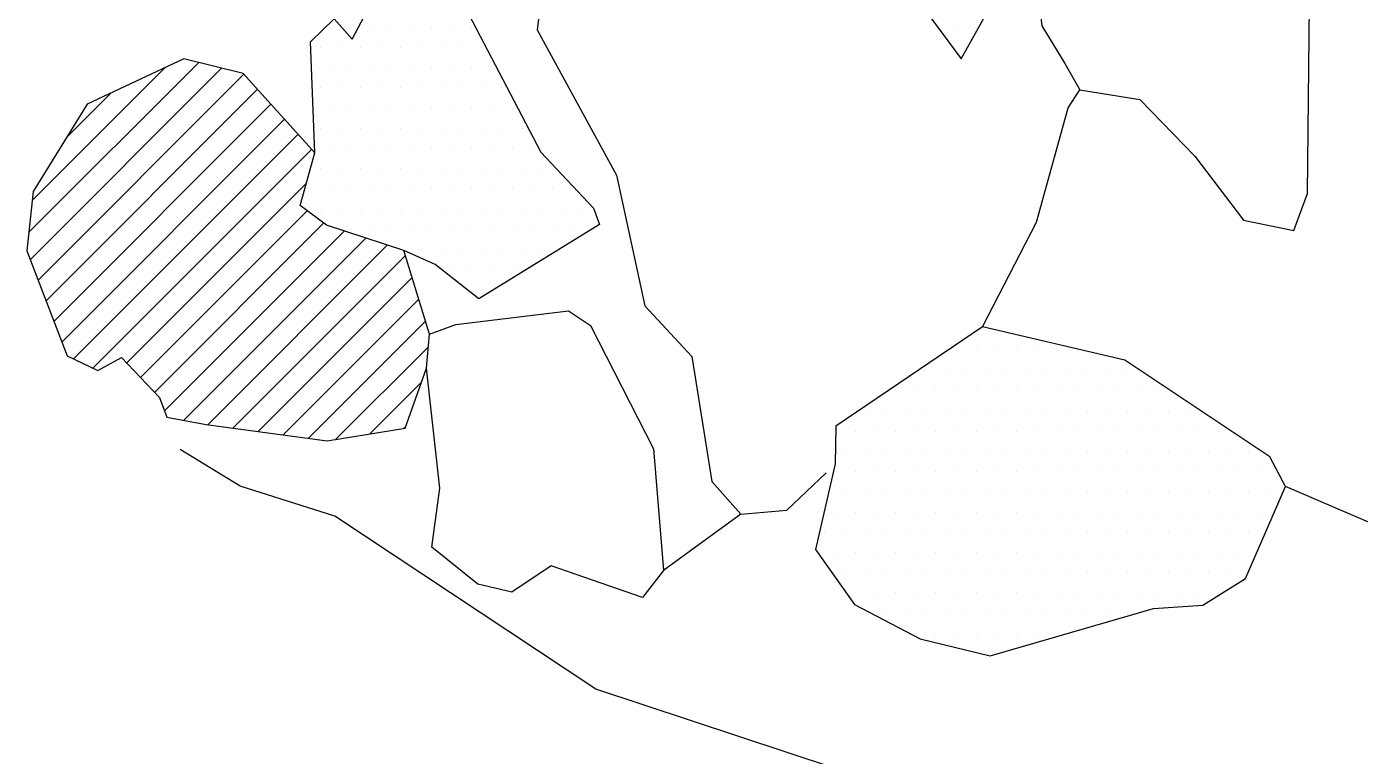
# Model space of a CAD drawing. Header units: metres. Extents: x -0.1 to 2, y -20.9 to -18.49.
# Drawn here: x -0.101 to 0.725, y -19.851 to -19.4 of the extents above; entities that cross this region are included whole.
import ezdxf

# ---------------------------------------------------------------- set-up
doc = ezdxf.new("R2010")
doc.units = ezdxf.units.M
doc.header["$LTSCALE"] = 25
doc.header["$MEASUREMENT"] = 0
doc.layers.get('0').update_dxf_attribs({"linetype": 'CONTINUOUS'})
for name, color, linetype in [('BEFUND', 1, 'CONTINUOUS'), ('FEUER', 1, 'CONTINUOUS'), ('STEINE', 4, 'CONTINUOUS'), ('STEINESCHRAFF', 4, 'CONTINUOUS')]:
    doc.layers.add(name, color=color, linetype=linetype)

# ---------------------------------------------------------------- blocks, each defined once
blk = doc.blocks.new('*X24')
at = {"color": 0}
for p, q in [((-9.931, -1952.707), (0.599, -1942.177)), ((-9.841, -1954.385), (2.016, -1942.527)), ((-9.716, -1950.724), (-1.496, -1942.504)), ((-9.348, -1955.66), (3.399, -1942.912)), ((-8.856, -1956.935), (4.238, -1943.842)), ((-8.363, -1958.21), (5.076, -1944.771)), ((-7.59, -1946.831), (-4.83, -1944.07)), ((-7.871, -1959.486), (5.915, -1945.7)), ((-7.148, -1960.531), (6.753, -1946.629)), ((-5.956, -1961.107), (7.591, -1947.559)), ((-3.858, -1960.776), (7.27, -1949.648)), ((-3, -1961.685), (7.321, -1951.364)), ((-2.141, -1962.594), (8.334, -1952.119)), ((-1.522, -1963.743), (9.61, -1952.612)), ((-0.341, -1964.33), (10.942, -1953.047)), ((1.155, -1964.602), (12.275, -1953.482)), ((2.715, -1964.809), (13.398, -1954.126)), ((4.276, -1965.017), (13.814, -1955.479)), ((5.836, -1965.224), (14.229, -1956.831)), ((7.396, -1965.432), (14.644, -1958.184)), ((9.097, -1965.499), (14.823, -1959.772)), ((11.203, -1965.16), (14.385, -1961.978)), ((13.31, -1964.821), (13.422, -1964.71))]:
    blk.add_line(p, q, dxfattribs=at)
blk = doc.blocks.new('*X29')
at = {"color": 0}
for p, q in [((8.75, -1940), (8.75, -1940)), ((11.25, -1940), (11.25, -1940)), ((12.5, -1940), (12.5, -1940)), ((13.75, -1940), (13.75, -1940)), ((15, -1940), (15, -1940)), ((16.25, -1940), (16.25, -1940)), ((17.5, -1940), (17.5, -1940)), ((47.5, -1940), (47.5, -1940)), ((48.75, -1940), (48.75, -1940)), ((8.125, -1941.25), (8.125, -1941.25)), ((9.375, -1941.25), (9.375, -1941.25)), ((10.625, -1941.25), (10.625, -1941.25)), ((11.875, -1941.25), (11.875, -1941.25)), ((13.125, -1941.25), (13.125, -1941.25)), ((14.375, -1941.25), (14.375, -1941.25)), ((15.625, -1941.25), (15.625, -1941.25)), ((16.875, -1941.25), (16.875, -1941.25)), ((18.125, -1941.25), (18.125, -1941.25)), ((48.125, -1941.25), (48.125, -1941.25)), ((8.75, -1942.5), (8.75, -1942.5)), ((10, -1942.5), (10, -1942.5)), ((11.25, -1942.5), (11.25, -1942.5)), ((12.5, -1942.5), (12.5, -1942.5)), ((13.75, -1942.5), (13.75, -1942.5)), ((15, -1942.5), (15, -1942.5)), ((16.25, -1942.5), (16.25, -1942.5)), ((17.5, -1942.5), (17.5, -1942.5)), ((18.75, -1942.5), (18.75, -1942.5)), ((8.125, -1943.75), (8.125, -1943.75)), ((9.375, -1943.75), (9.375, -1943.75)), ((10.625, -1943.75), (10.625, -1943.75)), ((11.875, -1943.75), (11.875, -1943.75)), ((13.125, -1943.75), (13.125, -1943.75)), ((14.375, -1943.75), (14.375, -1943.75)), ((15.625, -1943.75), (15.625, -1943.75)), ((16.875, -1943.75), (16.875, -1943.75)), ((18.125, -1943.75), (18.125, -1943.75)), ((19.375, -1943.75), (19.375, -1943.75)), ((8.75, -1945), (8.75, -1945)), ((10, -1945), (10, -1945)), ((11.25, -1945), (11.25, -1945)), ((12.5, -1945), (12.5, -1945)), ((13.75, -1945), (13.75, -1945)), ((15, -1945), (15, -1945)), ((16.25, -1945), (16.25, -1945)), ((17.5, -1945), (17.5, -1945)), ((18.75, -1945), (18.75, -1945)), ((20, -1945), (20, -1945)), ((8.125, -1946.25), (8.125, -1946.25)), ((9.375, -1946.25), (9.375, -1946.25)), ((10.625, -1946.25), (10.625, -1946.25)), ((11.875, -1946.25), (11.875, -1946.25)), ((13.125, -1946.25), (13.125, -1946.25)), ((14.375, -1946.25), (14.375, -1946.25)), ((15.625, -1946.25), (15.625, -1946.25)), ((16.875, -1946.25), (16.875, -1946.25)), ((18.125, -1946.25), (18.125, -1946.25)), ((19.375, -1946.25), (19.375, -1946.25)), ((20.625, -1946.25), (20.625, -1946.25)), ((8.75, -1947.5), (8.75, -1947.5)), ((10, -1947.5), (10, -1947.5)), ((11.25, -1947.5), (11.25, -1947.5)), ((12.5, -1947.5), (12.5, -1947.5)), ((13.75, -1947.5), (13.75, -1947.5)), ((15, -1947.5), (15, -1947.5)), ((16.25, -1947.5), (16.25, -1947.5)), ((17.5, -1947.5), (17.5, -1947.5)), ((18.75, -1947.5), (18.75, -1947.5)), ((20, -1947.5), (20, -1947.5)), ((21.25, -1947.5), (21.25, -1947.5)), ((8.125, -1948.75), (8.125, -1948.75)), ((9.375, -1948.75), (9.375, -1948.75)), ((10.625, -1948.75), (10.625, -1948.75)), ((11.875, -1948.75), (11.875, -1948.75)), ((13.125, -1948.75), (13.125, -1948.75)), ((14.375, -1948.75), (14.375, -1948.75)), ((15.625, -1948.75), (15.625, -1948.75)), ((16.875, -1948.75), (16.875, -1948.75)), ((18.125, -1948.75), (18.125, -1948.75)), ((19.375, -1948.75), (19.375, -1948.75)), ((20.625, -1948.75), (20.625, -1948.75)), ((21.875, -1948.75), (21.875, -1948.75)), ((7.5, -1950), (7.5, -1950)), ((8.75, -1950), (8.75, -1950)), ((10, -1950), (10, -1950)), ((11.25, -1950), (11.25, -1950)), ((12.5, -1950), (12.5, -1950)), ((13.75, -1950), (13.75, -1950)), ((15, -1950), (15, -1950)), ((16.25, -1950), (16.25, -1950)), ((17.5, -1950), (17.5, -1950)), ((18.75, -1950), (18.75, -1950)), ((20, -1950), (20, -1950)), ((21.25, -1950), (21.25, -1950)), ((22.5, -1950), (22.5, -1950)), ((23.75, -1950), (23.75, -1950)), ((8.125, -1951.25), (8.125, -1951.25)), ((9.375, -1951.25), (9.375, -1951.25)), ((10.625, -1951.25), (10.625, -1951.25)), ((11.875, -1951.25), (11.875, -1951.25)), ((13.125, -1951.25), (13.125, -1951.25)), ((14.375, -1951.25), (14.375, -1951.25)), ((15.625, -1951.25), (15.625, -1951.25)), ((16.875, -1951.25), (16.875, -1951.25)), ((18.125, -1951.25), (18.125, -1951.25)), ((19.375, -1951.25), (19.375, -1951.25)), ((20.625, -1951.25), (20.625, -1951.25)), ((21.875, -1951.25), (21.875, -1951.25)), ((23.125, -1951.25), (23.125, -1951.25)), ((24.375, -1951.25), (24.375, -1951.25)), ((10, -1952.5), (10, -1952.5)), ((11.25, -1952.5), (11.25, -1952.5)), ((12.5, -1952.5), (12.5, -1952.5)), ((13.75, -1952.5), (13.75, -1952.5)), ((15, -1952.5), (15, -1952.5)), ((16.25, -1952.5), (16.25, -1952.5)), ((17.5, -1952.5), (17.5, -1952.5)), ((18.75, -1952.5), (18.75, -1952.5)), ((20, -1952.5), (20, -1952.5)), ((21.25, -1952.5), (21.25, -1952.5)), ((22.5, -1952.5), (22.5, -1952.5)), ((23.75, -1952.5), (23.75, -1952.5)), ((13.125, -1953.75), (13.125, -1953.75)), ((14.375, -1953.75), (14.375, -1953.75)), ((15.625, -1953.75), (15.625, -1953.75)), ((16.875, -1953.75), (16.875, -1953.75)), ((18.125, -1953.75), (18.125, -1953.75)), ((19.375, -1953.75), (19.375, -1953.75)), ((20.625, -1953.75), (20.625, -1953.75)), ((21.875, -1953.75), (21.875, -1953.75)), ((16.25, -1955), (16.25, -1955)), ((17.5, -1955), (17.5, -1955)), ((18.75, -1955), (18.75, -1955)), ((20, -1955), (20, -1955)), ((18.125, -1956.25), (18.125, -1956.25)), ((49.375, -1958.75), (49.375, -1958.75)), ((47.5, -1960), (47.5, -1960)), ((48.75, -1960), (48.75, -1960)), ((50, -1960), (50, -1960)), ((51.25, -1960), (51.25, -1960)), ((52.5, -1960), (52.5, -1960)), ((53.75, -1960), (53.75, -1960)), ((55, -1960), (55, -1960)), ((45.625, -1961.25), (45.625, -1961.25)), ((46.875, -1961.25), (46.875, -1961.25)), ((48.125, -1961.25), (48.125, -1961.25)), ((49.375, -1961.25), (49.375, -1961.25)), ((50.625, -1961.25), (50.625, -1961.25)), ((51.875, -1961.25), (51.875, -1961.25)), ((53.125, -1961.25), (53.125, -1961.25)), ((54.375, -1961.25), (54.375, -1961.25)), ((55.625, -1961.25), (55.625, -1961.25)), ((56.875, -1961.25), (56.875, -1961.25)), ((58.125, -1961.25), (58.125, -1961.25)), ((43.75, -1962.5), (43.75, -1962.5)), ((45, -1962.5), (45, -1962.5)), ((46.25, -1962.5), (46.25, -1962.5)), ((47.5, -1962.5), (47.5, -1962.5)), ((48.75, -1962.5), (48.75, -1962.5)), ((50, -1962.5), (50, -1962.5)), ((51.25, -1962.5), (51.25, -1962.5)), ((52.5, -1962.5), (52.5, -1962.5)), ((53.75, -1962.5), (53.75, -1962.5)), ((55, -1962.5), (55, -1962.5)), ((56.25, -1962.5), (56.25, -1962.5)), ((57.5, -1962.5), (57.5, -1962.5)), ((58.75, -1962.5), (58.75, -1962.5)), ((60, -1962.5), (60, -1962.5)), ((41.875, -1963.75), (41.875, -1963.75)), ((43.125, -1963.75), (43.125, -1963.75)), ((44.375, -1963.75), (44.375, -1963.75)), ((45.625, -1963.75), (45.625, -1963.75)), ((46.875, -1963.75), (46.875, -1963.75)), ((48.125, -1963.75), (48.125, -1963.75)), ((49.375, -1963.75), (49.375, -1963.75)), ((50.625, -1963.75), (50.625, -1963.75)), ((51.875, -1963.75), (51.875, -1963.75)), ((53.125, -1963.75), (53.125, -1963.75)), ((54.375, -1963.75), (54.375, -1963.75)), ((55.625, -1963.75), (55.625, -1963.75)), ((56.875, -1963.75), (56.875, -1963.75)), ((58.125, -1963.75), (58.125, -1963.75)), ((59.375, -1963.75), (59.375, -1963.75)), ((60.625, -1963.75), (60.625, -1963.75)), ((61.875, -1963.75), (61.875, -1963.75)), ((41.25, -1965), (41.25, -1965)), ((42.5, -1965), (42.5, -1965)), ((43.75, -1965), (43.75, -1965)), ((45, -1965), (45, -1965)), ((46.25, -1965), (46.25, -1965)), ((47.5, -1965), (47.5, -1965)), ((48.75, -1965), (48.75, -1965)), ((50, -1965), (50, -1965)), ((51.25, -1965), (51.25, -1965)), ((52.5, -1965), (52.5, -1965)), ((53.75, -1965), (53.75, -1965)), ((55, -1965), (55, -1965)), ((56.25, -1965), (56.25, -1965)), ((57.5, -1965), (57.5, -1965)), ((58.75, -1965), (58.75, -1965)), ((60, -1965), (60, -1965)), ((61.25, -1965), (61.25, -1965)), ((62.5, -1965), (62.5, -1965)), ((63.75, -1965), (63.75, -1965)), ((40.625, -1966.25), (40.625, -1966.25)), ((41.875, -1966.25), (41.875, -1966.25)), ((43.125, -1966.25), (43.125, -1966.25)), ((44.375, -1966.25), (44.375, -1966.25)), ((45.625, -1966.25), (45.625, -1966.25)), ((46.875, -1966.25), (46.875, -1966.25)), ((48.125, -1966.25), (48.125, -1966.25)), ((49.375, -1966.25), (49.375, -1966.25)), ((50.625, -1966.25), (50.625, -1966.25)), ((51.875, -1966.25), (51.875, -1966.25)), ((53.125, -1966.25), (53.125, -1966.25)), ((54.375, -1966.25), (54.375, -1966.25)), ((55.625, -1966.25), (55.625, -1966.25)), ((56.875, -1966.25), (56.875, -1966.25)), ((58.125, -1966.25), (58.125, -1966.25)), ((59.375, -1966.25), (59.375, -1966.25)), ((60.625, -1966.25), (60.625, -1966.25)), ((61.875, -1966.25), (61.875, -1966.25)), ((63.125, -1966.25), (63.125, -1966.25)), ((64.375, -1966.25), (64.375, -1966.25)), ((65.625, -1966.25), (65.625, -1966.25)), ((40, -1967.5), (40, -1967.5)), ((41.25, -1967.5), (41.25, -1967.5)), ((42.5, -1967.5), (42.5, -1967.5)), ((43.75, -1967.5), (43.75, -1967.5)), ((45, -1967.5), (45, -1967.5)), ((46.25, -1967.5), (46.25, -1967.5)), ((47.5, -1967.5), (47.5, -1967.5)), ((48.75, -1967.5), (48.75, -1967.5)), ((50, -1967.5), (50, -1967.5)), ((51.25, -1967.5), (51.25, -1967.5)), ((52.5, -1967.5), (52.5, -1967.5)), ((53.75, -1967.5), (53.75, -1967.5)), ((55, -1967.5), (55, -1967.5)), ((56.25, -1967.5), (56.25, -1967.5)), ((57.5, -1967.5), (57.5, -1967.5)), ((58.75, -1967.5), (58.75, -1967.5)), ((60, -1967.5), (60, -1967.5)), ((61.25, -1967.5), (61.25, -1967.5)), ((62.5, -1967.5), (62.5, -1967.5)), ((63.75, -1967.5), (63.75, -1967.5)), ((65, -1967.5), (65, -1967.5)), ((66.25, -1967.5), (66.25, -1967.5)), ((40.625, -1968.75), (40.625, -1968.75)), ((41.875, -1968.75), (41.875, -1968.75)), ((43.125, -1968.75), (43.125, -1968.75)), ((44.375, -1968.75), (44.375, -1968.75)), ((45.625, -1968.75), (45.625, -1968.75)), ((46.875, -1968.75), (46.875, -1968.75)), ((48.125, -1968.75), (48.125, -1968.75)), ((49.375, -1968.75), (49.375, -1968.75)), ((50.625, -1968.75), (50.625, -1968.75)), ((51.875, -1968.75), (51.875, -1968.75)), ((53.125, -1968.75), (53.125, -1968.75)), ((54.375, -1968.75), (54.375, -1968.75)), ((55.625, -1968.75), (55.625, -1968.75)), ((56.875, -1968.75), (56.875, -1968.75)), ((58.125, -1968.75), (58.125, -1968.75)), ((59.375, -1968.75), (59.375, -1968.75)), ((60.625, -1968.75), (60.625, -1968.75)), ((61.875, -1968.75), (61.875, -1968.75)), ((63.125, -1968.75), (63.125, -1968.75)), ((64.375, -1968.75), (64.375, -1968.75)), ((65.625, -1968.75), (65.625, -1968.75)), ((66.875, -1968.75), (66.875, -1968.75)), ((40, -1970), (40, -1970)), ((41.25, -1970), (41.25, -1970)), ((42.5, -1970), (42.5, -1970)), ((43.75, -1970), (43.75, -1970)), ((45, -1970), (45, -1970)), ((46.25, -1970), (46.25, -1970)), ((47.5, -1970), (47.5, -1970)), ((48.75, -1970), (48.75, -1970)), ((50, -1970), (50, -1970)), ((51.25, -1970), (51.25, -1970)), ((52.5, -1970), (52.5, -1970)), ((53.75, -1970), (53.75, -1970)), ((55, -1970), (55, -1970)), ((56.25, -1970), (56.25, -1970)), ((57.5, -1970), (57.5, -1970)), ((58.75, -1970), (58.75, -1970)), ((60, -1970), (60, -1970)), ((61.25, -1970), (61.25, -1970)), ((62.5, -1970), (62.5, -1970)), ((63.75, -1970), (63.75, -1970)), ((65, -1970), (65, -1970)), ((66.25, -1970), (66.25, -1970)), ((39.375, -1971.25), (39.375, -1971.25)), ((40.625, -1971.25), (40.625, -1971.25)), ((41.875, -1971.25), (41.875, -1971.25)), ((43.125, -1971.25), (43.125, -1971.25)), ((44.375, -1971.25), (44.375, -1971.25)), ((45.625, -1971.25), (45.625, -1971.25)), ((46.875, -1971.25), (46.875, -1971.25)), ((48.125, -1971.25), (48.125, -1971.25)), ((49.375, -1971.25), (49.375, -1971.25)), ((50.625, -1971.25), (50.625, -1971.25)), ((51.875, -1971.25), (51.875, -1971.25)), ((53.125, -1971.25), (53.125, -1971.25)), ((54.375, -1971.25), (54.375, -1971.25)), ((55.625, -1971.25), (55.625, -1971.25)), ((56.875, -1971.25), (56.875, -1971.25)), ((58.125, -1971.25), (58.125, -1971.25)), ((59.375, -1971.25), (59.375, -1971.25)), ((60.625, -1971.25), (60.625, -1971.25)), ((61.875, -1971.25), (61.875, -1971.25)), ((63.125, -1971.25), (63.125, -1971.25)), ((64.375, -1971.25), (64.375, -1971.25)), ((65.625, -1971.25), (65.625, -1971.25)), ((40, -1972.5), (40, -1972.5)), ((41.25, -1972.5), (41.25, -1972.5)), ((42.5, -1972.5), (42.5, -1972.5)), ((43.75, -1972.5), (43.75, -1972.5)), ((45, -1972.5), (45, -1972.5)), ((46.25, -1972.5), (46.25, -1972.5)), ((47.5, -1972.5), (47.5, -1972.5)), ((48.75, -1972.5), (48.75, -1972.5)), ((50, -1972.5), (50, -1972.5)), ((51.25, -1972.5), (51.25, -1972.5)), ((52.5, -1972.5), (52.5, -1972.5)), ((53.75, -1972.5), (53.75, -1972.5)), ((55, -1972.5), (55, -1972.5)), ((56.25, -1972.5), (56.25, -1972.5)), ((57.5, -1972.5), (57.5, -1972.5)), ((58.75, -1972.5), (58.75, -1972.5)), ((60, -1972.5), (60, -1972.5)), ((61.25, -1972.5), (61.25, -1972.5)), ((62.5, -1972.5), (62.5, -1972.5)), ((63.75, -1972.5), (63.75, -1972.5)), ((65, -1972.5), (65, -1972.5)), ((40.625, -1973.75), (40.625, -1973.75)), ((41.875, -1973.75), (41.875, -1973.75)), ((43.125, -1973.75), (43.125, -1973.75)), ((44.375, -1973.75), (44.375, -1973.75)), ((45.625, -1973.75), (45.625, -1973.75)), ((46.875, -1973.75), (46.875, -1973.75)), ((48.125, -1973.75), (48.125, -1973.75)), ((49.375, -1973.75), (49.375, -1973.75)), ((50.625, -1973.75), (50.625, -1973.75)), ((51.875, -1973.75), (51.875, -1973.75)), ((53.125, -1973.75), (53.125, -1973.75)), ((54.375, -1973.75), (54.375, -1973.75)), ((55.625, -1973.75), (55.625, -1973.75)), ((56.875, -1973.75), (56.875, -1973.75)), ((58.125, -1973.75), (58.125, -1973.75)), ((59.375, -1973.75), (59.375, -1973.75)), ((60.625, -1973.75), (60.625, -1973.75)), ((61.875, -1973.75), (61.875, -1973.75)), ((63.125, -1973.75), (63.125, -1973.75)), ((64.375, -1973.75), (64.375, -1973.75)), ((41.25, -1975), (41.25, -1975)), ((42.5, -1975), (42.5, -1975)), ((43.75, -1975), (43.75, -1975)), ((45, -1975), (45, -1975)), ((46.25, -1975), (46.25, -1975)), ((47.5, -1975), (47.5, -1975)), ((48.75, -1975), (48.75, -1975)), ((50, -1975), (50, -1975)), ((51.25, -1975), (51.25, -1975)), ((52.5, -1975), (52.5, -1975)), ((53.75, -1975), (53.75, -1975)), ((55, -1975), (55, -1975)), ((56.25, -1975), (56.25, -1975)), ((57.5, -1975), (57.5, -1975)), ((58.75, -1975), (58.75, -1975)), ((60, -1975), (60, -1975)), ((61.25, -1975), (61.25, -1975)), ((62.5, -1975), (62.5, -1975)), ((63.75, -1975), (63.75, -1975)), ((43.125, -1976.25), (43.125, -1976.25)), ((44.375, -1976.25), (44.375, -1976.25)), ((45.625, -1976.25), (45.625, -1976.25)), ((46.875, -1976.25), (46.875, -1976.25)), ((48.125, -1976.25), (48.125, -1976.25)), ((49.375, -1976.25), (49.375, -1976.25)), ((50.625, -1976.25), (50.625, -1976.25)), ((51.875, -1976.25), (51.875, -1976.25)), ((53.125, -1976.25), (53.125, -1976.25)), ((54.375, -1976.25), (54.375, -1976.25)), ((55.625, -1976.25), (55.625, -1976.25)), ((56.875, -1976.25), (56.875, -1976.25)), ((58.125, -1976.25), (58.125, -1976.25)), ((45, -1977.5), (45, -1977.5)), ((46.25, -1977.5), (46.25, -1977.5)), ((47.5, -1977.5), (47.5, -1977.5)), ((48.75, -1977.5), (48.75, -1977.5)), ((50, -1977.5), (50, -1977.5)), ((51.25, -1977.5), (51.25, -1977.5)), ((52.5, -1977.5), (52.5, -1977.5)), ((53.75, -1977.5), (53.75, -1977.5)), ((49.375, -1978.75), (49.375, -1978.75))]:
    blk.add_line(p, q, dxfattribs=at)

msp = doc.modelspace()

# ---------------------------------------------------------------- linework, layer by layer
at = {"layer": 'BEFUND'}
for points in [[(0.73236, -20.02287), (0.55141, -19.91909), (0.3996, -19.85848), (0.25189, -19.80955), (0.09027, -19.70266), (0.03169, -19.68401), (-0.00552, -19.66122)], [(1.44193, -19.9302), (1.34157, -19.88979), (1.32476, -19.88322), (1.31902, -19.83388), (1.29098, -19.81565), (1.25589, -19.8244), (1.23362, -19.86314), (1.15368, -19.84862), (0.99125, -19.80941), (0.83995, -19.75337), (0.67895, -19.68413)], [(0.34163, -19.70141), (0.29391, -19.73615)]]:
    msp.add_lwpolyline(points, dxfattribs=at)
at = {"layer": 'STEINE'}
for points in [[(0.52122, -19.34214), (0.528, -19.39911), (0.54232, -19.42248), (0.55152, -19.43874), (0.58869, -19.44473), (0.62288, -19.47974), (0.65302, -19.51934), (0.68408, -19.52587), (0.69266, -19.50294), (0.69384, -19.3859), (0.65502, -19.33513), (0.62223, -19.25839), (0.59715, -19.2086)], [(0.45827, -19.2197), (0.44297, -19.21007), (0.4279, -19.27627), (0.43151, -19.29254), (0.42251, -19.34447), (0.47819, -19.41962), (0.52122, -19.34214), (0.53538, -19.31361), (0.52104, -19.28108)], [(0.40863, -19.29821), (0.29367, -19.31228), (0.21806, -19.38222), (0.21557, -19.40156), (0.26469, -19.49148), (0.28223, -19.57234), (0.31132, -19.6038), (0.32376, -19.68111), (0.34163, -19.70141), (0.37012, -19.69878), (0.39448, -19.67581)], [(0.07515, -19.4091), (0.08987, -19.39481), (0.1011, -19.4075), (0.11577, -19.37947), (0.14781, -19.37225), (0.17075, -19.38745), (0.21783, -19.47737), (0.2505, -19.51188), (0.25409, -19.52205), (0.17943, -19.56806), (0.1524, -19.54677), (0.13303, -19.53818), (0.08516, -19.52255), (0.06884, -19.51038), (0.0779, -19.47779), (0.07515, -19.4091)], [(0.0779, -19.47779), (0.03348, -19.42856), (-0.00318, -19.41951), (-0.06314, -19.44767), (-0.09657, -19.50171), (-0.10053, -19.53836), (-0.0754, -19.60342), (-0.05655, -19.61252), (-0.04182, -19.60434), (-0.01834, -19.6292), (-0.01372, -19.6414), (0.01072, -19.64591), (0.08555, -19.65586), (0.13387, -19.64809), (0.14699, -19.6109), (0.14896, -19.59003), (0.13303, -19.53818)], [(0.4914, -19.58546), (0.5248, -19.52074), (0.54443, -19.44995), (0.55152, -19.43874)], [(0.14896, -19.59003), (0.16523, -19.58388), (0.23491, -19.57553), (0.24868, -19.58465), (0.28758, -19.66086), (0.29391, -19.73615), (0.28072, -19.75299), (0.22418, -19.73331), (0.19981, -19.74966), (0.17893, -19.74464), (0.15037, -19.72182), (0.15535, -19.68517), (0.14699, -19.6109)], [(0.4914, -19.58546), (0.4914, -19.58546), (0.4005, -19.64679), (0.40006, -19.6702), (0.388, -19.72316), (0.41202, -19.75718), (0.45279, -19.77843), (0.49607, -19.78899), (0.59725, -19.75968), (0.62777, -19.75756), (0.65419, -19.7412), (0.67895, -19.68413), (0.66923, -19.66584), (0.57949, -19.60606), (0.4914, -19.58546)]]:
    msp.add_lwpolyline(points, dxfattribs=at)

# ---------------------------------------------------------------- block references
at = {"layer": 'FEUER', "xscale": 0.01, "yscale": 0.01, "zscale": 0.01}
msp.add_blockref('*X24', (0, 0), dxfattribs=at)
at = {"layer": 'STEINESCHRAFF', "xscale": 0.01, "yscale": 0.01, "zscale": 0.01}
msp.add_blockref('*X29', (0, 0), dxfattribs=at)

doc.saveas('drawing.dxf')
